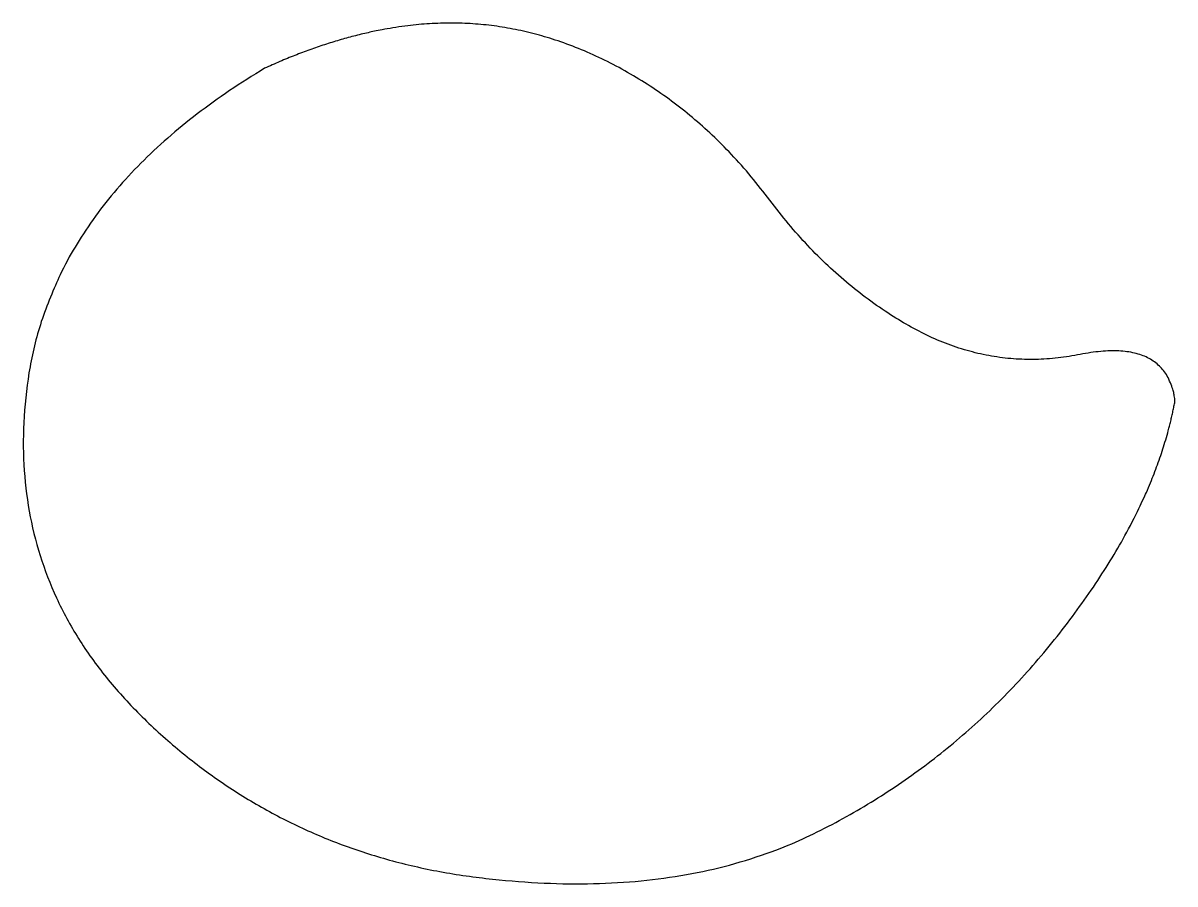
# Model space of a CAD drawing. Extents: x -16.8 to 16.2, y -13.7 to 11.
import ezdxf

# ---------------------------------------------------------------- set-up
doc = ezdxf.new("R2010")
doc.units = 0
doc.header["$MEASUREMENT"] = 0
doc.layers.add('DEFAULT', color=178, linetype='CONTINUOUS')

msp = doc.modelspace()

# ---------------------------------------------------------------- linework, layer by layer
at = {"layer": 'DEFAULT'}
msp.add_open_spline([(-9.839, 9.705), (-7, 11), (-2, 11), (2.836, 8.331), (6.387, 3.567), (11, 1), (16, 2), (16.242, 0.182), (15.651, -3.065), (10, -10.174), (2, -14.174), (-9.32, -12.806), (-17.32, -5.007), (-16, 6), (-9.839, 9.705)], degree=2, knots=[0, 0, 0, 5.30517, 10.610339, 15.915509, 21.220679, 26.525848, 31.831018, 31.831018, 42.932605, 54.034191, 65.135778, 76.237364, 87.338951, 98.440537, 98.440537, 98.440537], dxfattribs=at)

doc.saveas('drawing.dxf')
